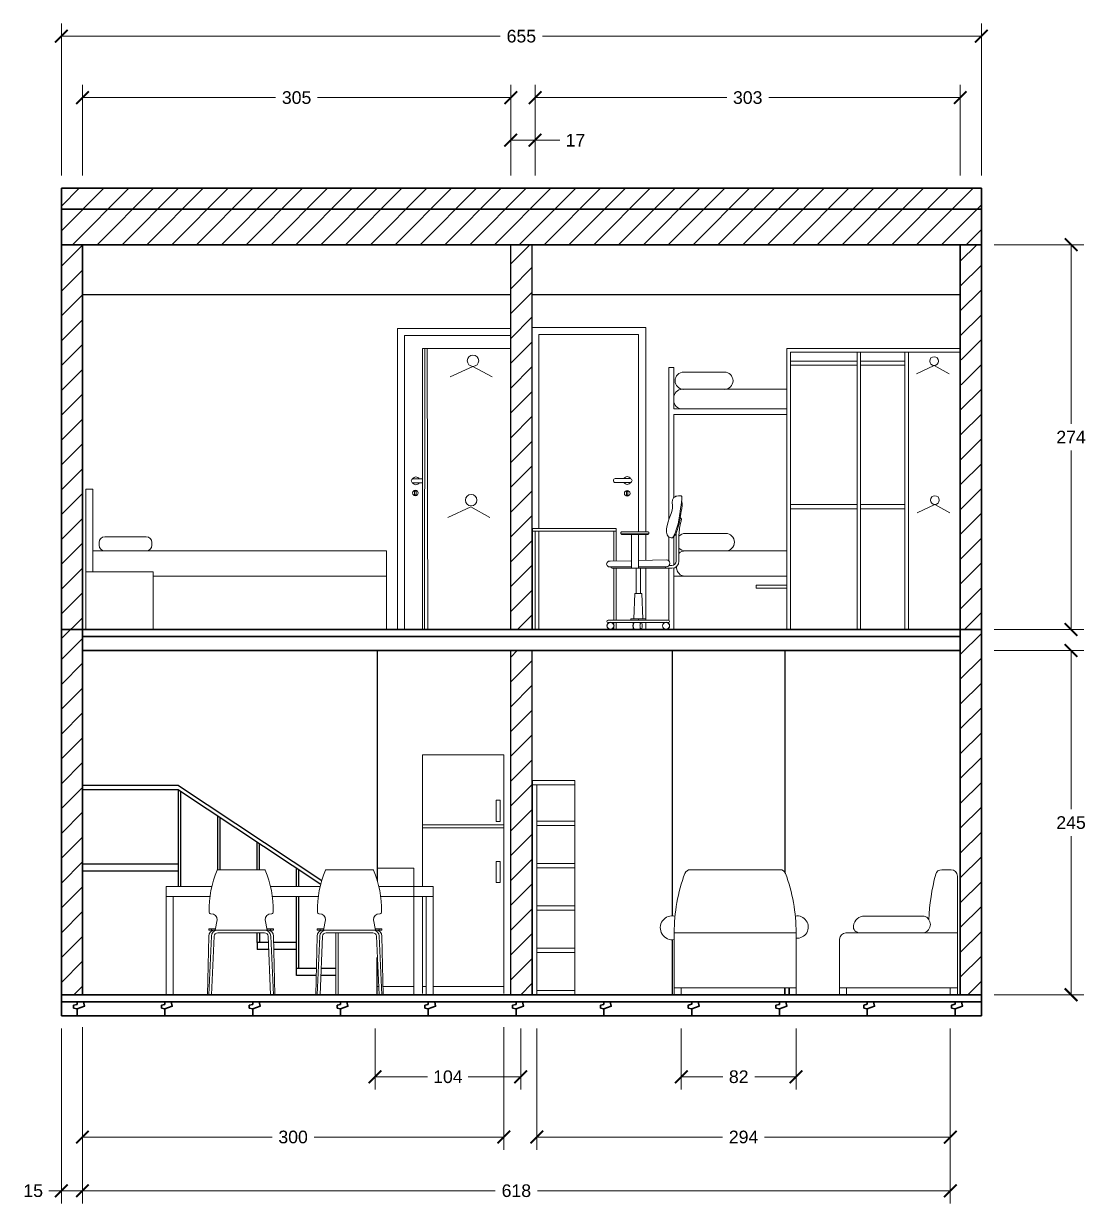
# Model space of a CAD drawing. Header units: millimetres. Extents: x 284 to 4268, y 453 to 1325.
# Drawn here: x 284 to 1040, y 453 to 1293 of the extents above; entities that cross this region are included whole.
import ezdxf

# ---------------------------------------------------------------- set-up
doc = ezdxf.new("R2010")
doc.units = ezdxf.units.MM
for name, color, linetype, lineweight in [('A-DOOR-FULL', 1, 'Continuous', 18), ('A-FLOR-LEVL', 3, 'Continuous', 35), ('A-FLOR-STRS', 1, 'Continuous', 25), ('A-FURN', 2, 'Continuous', 18), ('A-SECT-MCUT', 1, 'Continuous', 25), ('A-WALL-FULL', 3, 'Continuous', 35), ('A-WALL-FULL-EXT', 3, 'Continuous', 35), ('A-WALL-FULL-INTR', 1, 'Continuous', 25), ('QUOTE', 5, 'Continuous', 13)]:
    doc.layers.add(name, color=color, linetype=linetype, lineweight=lineweight)
doc.styles.get("Standard").update_dxf_attribs({"font": 'arial.ttf'})
doc.dimstyles.get("Standard").update_dxf_attribs({"dimtxt": 0.18, "dimasz": 0.18, "dimexe": 0.18, "dimexo": 0.0625, "dimgap": 0.09, "dimtad": 0, "dimtih": 1, "dimtoh": 1, "dimdec": 4, "dimzin": 0, "dimdsep": 46, "dimtxsty": 'Standard', "dimcen": 0.09, "dimadec": 0, "dimazin": 0, "dimtfac": 1, "dimtdec": 4, "dimtofl": 0, "dimtmove": 0, "dimatfit": 3, "dimfxl": 1, "dimtolj": 1, "dimtzin": 0, "dimarcsym": 0})
pattern_1 = [(45, (5869.315, 33584.272), (-8.838835, 8.838835), [])]

# ---------------------------------------------------------------- blocks, each defined once
blk = doc.blocks.new('_ARCHTICK')
at = {"color": 0, "linetype": 'ByBlock', "const_width": 0.15}
blk.add_lwpolyline([(-0.5, -0.5), (0.5, 0.5)], dxfattribs=at)
blk = doc.blocks.new('*D14')
at = {"layer": 'Defpoints', "color": 0, "transparency": 16777216}
for p in [(966, 1284.35), (311, 1176.11), (966, 1176.11)]:
    blk.add_point(p, dxfattribs=at)
at = {"layer": 'QUOTE', "color": 0, "transparency": 16777216}
for p, q in [((311, 1185.11), (311, 1293.35)), ((966, 1185.11), (966, 1293.35)), ((311, 1284.35), (623.5, 1284.35)), ((966, 1284.35), (653.5, 1284.35))]:
    blk.add_line(p, q, dxfattribs=at)
at = {"layer": 'QUOTE', "color": 0, "transparency": 16777216, "xscale": 9, "yscale": 9, "zscale": 9, "rotation": 180}
blk.add_blockref('_ARCHTICK', (311, 1284.35), dxfattribs=at)
at = {"layer": 'QUOTE', "color": 0, "transparency": 16777216, "xscale": 9, "yscale": 9, "zscale": 9}
blk.add_blockref('_ARCHTICK', (966, 1284.35), dxfattribs=at)
at = {"layer": 'QUOTE', "color": 0, "transparency": 16777216, "insert": (638.5, 1284.35), "char_height": 9, "attachment_point": 5}
blk.add_mtext('\\A1;655', dxfattribs=at)
blk = doc.blocks.new('*D15')
at = {"layer": 'Defpoints', "color": 0, "transparency": 16777216}
for p in [(630.96, 1240.64), (326, 1176.11), (630.96, 1176.11)]:
    blk.add_point(p, dxfattribs=at)
at = {"layer": 'QUOTE', "color": 0, "transparency": 16777216}
for p, q in [((326, 1185.11), (326, 1249.64)), ((630.96, 1185.11), (630.96, 1249.64)), ((326, 1240.64), (463.5, 1240.64)), ((630.96, 1240.64), (493.45, 1240.64))]:
    blk.add_line(p, q, dxfattribs=at)
at = {"layer": 'QUOTE', "color": 0, "transparency": 16777216, "xscale": 9, "yscale": 9, "zscale": 9, "rotation": 180}
blk.add_blockref('_ARCHTICK', (326, 1240.64), dxfattribs=at)
at = {"layer": 'QUOTE', "color": 0, "transparency": 16777216, "xscale": 9, "yscale": 9, "zscale": 9}
blk.add_blockref('_ARCHTICK', (630.96, 1240.64), dxfattribs=at)
at = {"layer": 'QUOTE', "color": 0, "transparency": 16777216, "insert": (478.48, 1240.64), "char_height": 9, "attachment_point": 5}
blk.add_mtext('\\A1;305', dxfattribs=at)
blk = doc.blocks.new('*D16')
at = {"layer": 'Defpoints', "color": 0, "transparency": 16777216}
for p in [(951, 1240.64), (648.26, 1176.11), (951, 1176.11)]:
    blk.add_point(p, dxfattribs=at)
at = {"layer": 'QUOTE', "color": 0, "transparency": 16777216}
for p, q in [((648.26, 1185.11), (648.26, 1249.64)), ((951, 1185.11), (951, 1249.64)), ((648.26, 1240.64), (784.69, 1240.64)), ((951, 1240.64), (814.57, 1240.64))]:
    blk.add_line(p, q, dxfattribs=at)
at = {"layer": 'QUOTE', "color": 0, "transparency": 16777216, "xscale": 9, "yscale": 9, "zscale": 9, "rotation": 180}
blk.add_blockref('_ARCHTICK', (648.26, 1240.64), dxfattribs=at)
at = {"layer": 'QUOTE', "color": 0, "transparency": 16777216, "xscale": 9, "yscale": 9, "zscale": 9}
blk.add_blockref('_ARCHTICK', (951, 1240.64), dxfattribs=at)
at = {"layer": 'QUOTE', "color": 0, "transparency": 16777216, "insert": (799.63, 1240.64), "char_height": 9, "attachment_point": 5}
blk.add_mtext('\\A1;303', dxfattribs=at)
blk = doc.blocks.new('*D17')
at = {"layer": 'Defpoints', "color": 0, "transparency": 16777216}
for p in [(648.26, 1210.33), (630.96, 1176.11), (648.26, 1176.11)]:
    blk.add_point(p, dxfattribs=at)
at = {"layer": 'QUOTE', "color": 0, "transparency": 16777216}
for p, q in [((630.96, 1185.11), (630.96, 1219.33)), ((648.26, 1185.11), (648.26, 1219.33)), ((630.96, 1210.33), (648.26, 1210.33)), ((648.26, 1210.33), (665.98, 1210.33))]:
    blk.add_line(p, q, dxfattribs=at)
at = {"layer": 'QUOTE', "color": 0, "transparency": 16777216, "xscale": 9, "yscale": 9, "zscale": 9, "rotation": 180}
blk.add_blockref('_ARCHTICK', (630.96, 1210.33), dxfattribs=at)
at = {"layer": 'QUOTE', "color": 0, "transparency": 16777216, "xscale": 9, "yscale": 9, "zscale": 9}
blk.add_blockref('_ARCHTICK', (648.26, 1210.33), dxfattribs=at)
at = {"layer": 'QUOTE', "color": 0, "transparency": 16777216, "insert": (677.01, 1210.33), "char_height": 9, "attachment_point": 5}
blk.add_mtext('\\A1;17', dxfattribs=at)
blk = doc.blocks.new('*D18')
at = {"layer": 'Defpoints', "color": 0, "transparency": 16777216}
for p in [(326, 586.98), (943.88, 586.98), (943.88, 462.4)]:
    blk.add_point(p, dxfattribs=at)
at = {"layer": 'QUOTE', "color": 0, "transparency": 16777216}
for p, q in [((326, 577.98), (326, 453.4)), ((943.88, 577.98), (943.88, 453.4)), ((326, 462.4), (619.96, 462.4)), ((943.88, 462.4), (649.92, 462.4))]:
    blk.add_line(p, q, dxfattribs=at)
at = {"layer": 'QUOTE', "color": 0, "transparency": 16777216, "xscale": 9, "yscale": 9, "zscale": 9, "rotation": 180}
blk.add_blockref('_ARCHTICK', (326, 462.4), dxfattribs=at)
at = {"layer": 'QUOTE', "color": 0, "transparency": 16777216, "xscale": 9, "yscale": 9, "zscale": 9}
blk.add_blockref('_ARCHTICK', (943.88, 462.4), dxfattribs=at)
at = {"layer": 'QUOTE', "color": 0, "transparency": 16777216, "insert": (634.94, 462.4), "char_height": 9, "attachment_point": 5}
blk.add_mtext('\\A1;618', dxfattribs=at)
blk = doc.blocks.new('*D19')
at = {"layer": 'Defpoints', "color": 0, "transparency": 16777216}
for p in [(326, 586.98), (626, 587.82), (626, 500.64)]:
    blk.add_point(p, dxfattribs=at)
at = {"layer": 'QUOTE', "color": 0, "transparency": 16777216}
for p, q in [((326, 577.98), (326, 491.64)), ((626, 578.82), (626, 491.64)), ((326, 500.64), (461.07, 500.64)), ((626, 500.64), (490.92, 500.64))]:
    blk.add_line(p, q, dxfattribs=at)
at = {"layer": 'QUOTE', "color": 0, "transparency": 16777216, "xscale": 9, "yscale": 9, "zscale": 9, "rotation": 180}
blk.add_blockref('_ARCHTICK', (326, 500.64), dxfattribs=at)
at = {"layer": 'QUOTE', "color": 0, "transparency": 16777216, "xscale": 9, "yscale": 9, "zscale": 9}
blk.add_blockref('_ARCHTICK', (626, 500.64), dxfattribs=at)
at = {"layer": 'QUOTE', "color": 0, "transparency": 16777216, "insert": (476, 500.64), "char_height": 9, "attachment_point": 5}
blk.add_mtext('\\A1;300', dxfattribs=at)
blk = doc.blocks.new('*D20')
at = {"layer": 'Defpoints', "color": 0, "transparency": 16777216}
for p in [(649.5, 586.98), (943.88, 586.98), (943.88, 500.64)]:
    blk.add_point(p, dxfattribs=at)
at = {"layer": 'QUOTE', "color": 0, "transparency": 16777216}
for p, q in [((649.5, 577.98), (649.5, 491.64)), ((943.88, 577.98), (943.88, 491.64)), ((649.5, 500.64), (781.69, 500.64)), ((943.88, 500.64), (811.69, 500.64))]:
    blk.add_line(p, q, dxfattribs=at)
at = {"layer": 'QUOTE', "color": 0, "transparency": 16777216, "xscale": 9, "yscale": 9, "zscale": 9, "rotation": 180}
blk.add_blockref('_ARCHTICK', (649.5, 500.64), dxfattribs=at)
at = {"layer": 'QUOTE', "color": 0, "transparency": 16777216, "xscale": 9, "yscale": 9, "zscale": 9}
blk.add_blockref('_ARCHTICK', (943.88, 500.64), dxfattribs=at)
at = {"layer": 'QUOTE', "color": 0, "transparency": 16777216, "insert": (796.69, 500.64), "char_height": 9, "attachment_point": 5}
blk.add_mtext('\\A1;294', dxfattribs=at)
blk = doc.blocks.new('*D21')
at = {"layer": 'Defpoints', "color": 0, "transparency": 16777216}
for p in [(311, 586.98), (326, 587.82), (311, 462.4)]:
    blk.add_point(p, dxfattribs=at)
at = {"layer": 'QUOTE', "color": 0, "transparency": 16777216}
for p, q in [((311, 577.98), (311, 453.4)), ((326, 578.82), (326, 453.4)), ((311, 462.4), (302, 462.4)), ((326, 462.4), (311, 462.4))]:
    blk.add_line(p, q, dxfattribs=at)
at = {"layer": 'QUOTE', "color": 0, "transparency": 16777216, "xscale": 9, "yscale": 9, "zscale": 9, "rotation": 180}
blk.add_blockref('_ARCHTICK', (311, 462.4), dxfattribs=at)
at = {"layer": 'QUOTE', "color": 0, "transparency": 16777216, "xscale": 9, "yscale": 9, "zscale": 9}
blk.add_blockref('_ARCHTICK', (326, 462.4), dxfattribs=at)
at = {"layer": 'QUOTE', "color": 0, "transparency": 16777216, "insert": (290.94, 462.4), "char_height": 9, "attachment_point": 5}
blk.add_mtext('\\A1;15', dxfattribs=at)
blk = doc.blocks.new('*D22')
at = {"layer": 'Defpoints', "color": 0, "transparency": 16777216}
for p in [(752.37, 586.98), (834.09, 586.98), (834.09, 543.54)]:
    blk.add_point(p, dxfattribs=at)
at = {"layer": 'QUOTE', "color": 0, "transparency": 16777216}
for p, q in [((752.37, 577.98), (752.37, 534.54)), ((834.09, 577.98), (834.09, 534.54)), ((752.37, 543.54), (781.83, 543.54)), ((834.09, 543.54), (804.64, 543.54))]:
    blk.add_line(p, q, dxfattribs=at)
at = {"layer": 'QUOTE', "color": 0, "transparency": 16777216, "xscale": 9, "yscale": 9, "zscale": 9, "rotation": 180}
blk.add_blockref('_ARCHTICK', (752.37, 543.54), dxfattribs=at)
at = {"layer": 'QUOTE', "color": 0, "transparency": 16777216, "xscale": 9, "yscale": 9, "zscale": 9}
blk.add_blockref('_ARCHTICK', (834.09, 543.54), dxfattribs=at)
at = {"layer": 'QUOTE', "color": 0, "transparency": 16777216, "insert": (793.23, 543.54), "char_height": 9, "attachment_point": 5}
blk.add_mtext('\\A1;82', dxfattribs=at)
blk = doc.blocks.new('*D23')
at = {"layer": 'Defpoints', "color": 0, "transparency": 16777216}
for p in [(534.32, 586.98), (638.07, 586.98), (534.32, 543.54)]:
    blk.add_point(p, dxfattribs=at)
at = {"layer": 'QUOTE', "color": 0, "transparency": 16777216}
for p, q in [((534.32, 577.98), (534.32, 534.54)), ((638.07, 577.98), (638.07, 534.54)), ((534.32, 543.54), (571.69, 543.54)), ((638.07, 543.54), (600.69, 543.54))]:
    blk.add_line(p, q, dxfattribs=at)
at = {"layer": 'QUOTE', "color": 0, "transparency": 16777216, "xscale": 9, "yscale": 9, "zscale": 9, "rotation": 180}
blk.add_blockref('_ARCHTICK', (534.32, 543.54), dxfattribs=at)
at = {"layer": 'QUOTE', "color": 0, "transparency": 16777216, "xscale": 9, "yscale": 9, "zscale": 9}
blk.add_blockref('_ARCHTICK', (638.07, 543.54), dxfattribs=at)
at = {"layer": 'QUOTE', "color": 0, "transparency": 16777216, "insert": (586.19, 543.54), "char_height": 9, "attachment_point": 5}
blk.add_mtext('\\A1;104', dxfattribs=at)
blk = doc.blocks.new('*D24')
at = {"layer": 'Defpoints', "color": 0, "transparency": 16777216}
for p in [(966, 846.98), (966, 601.98), (1029.83, 601.98)]:
    blk.add_point(p, dxfattribs=at)
at = {"layer": 'QUOTE', "color": 0, "transparency": 16777216}
for p, q in [((975, 846.98), (1038.83, 846.98)), ((1029.83, 846.98), (1029.83, 734.08)), ((1029.83, 601.98), (1029.83, 714.89)), ((975, 601.98), (1038.83, 601.98))]:
    blk.add_line(p, q, dxfattribs=at)
at = {"layer": 'QUOTE', "color": 0, "transparency": 16777216, "xscale": 9, "yscale": 9, "zscale": 9}
for p, rotation in [((1029.83, 846.98), 90), ((1029.83, 601.98), 270)]:
    blk.add_blockref('_ARCHTICK', p, dxfattribs=dict(at, rotation=rotation))
at = {"layer": 'QUOTE', "color": 0, "transparency": 16777216, "insert": (1029.83, 724.48), "char_height": 9, "attachment_point": 5}
blk.add_mtext('\\A1;245', dxfattribs=at)
blk = doc.blocks.new('*D25')
at = {"layer": 'Defpoints', "color": 0, "transparency": 16777216}
for p in [(966, 1135.94), (966, 861.98), (1029.83, 861.98)]:
    blk.add_point(p, dxfattribs=at)
at = {"layer": 'QUOTE', "color": 0, "transparency": 16777216}
for p, q in [((975, 1135.94), (1038.83, 1135.94)), ((1029.83, 1135.94), (1029.83, 1008.48)), ((1029.83, 861.98), (1029.83, 989.45)), ((975, 861.98), (1038.83, 861.98))]:
    blk.add_line(p, q, dxfattribs=at)
at = {"layer": 'QUOTE', "color": 0, "transparency": 16777216, "xscale": 9, "yscale": 9, "zscale": 9}
for p, rotation in [((1029.83, 1135.94), 90), ((1029.83, 861.98), 270)]:
    blk.add_blockref('_ARCHTICK', p, dxfattribs=dict(at, rotation=rotation))
at = {"layer": 'QUOTE', "color": 0, "transparency": 16777216, "insert": (1029.83, 998.96), "char_height": 9, "attachment_point": 5}
blk.add_mtext('\\A1;274', dxfattribs=at)

msp = doc.modelspace()

# ---------------------------------------------------------------- hatches: boundary and pattern name
at = {"layer": 'A-SECT-MCUT'}
h = msp.add_hatch(dxfattribs=at)
h.set_pattern_fill('ANSI31', color=256, scale=100)
h.set_pattern_definition([(45, (-140.781, -1303.591), (-8.838835, 8.838835), [])])
h.paths.add_polyline_path([(965.999, 1161.144), (310.999, 1161.144), (310.999, 1135.944), (965.999, 1135.944)])
h.paths.add_polyline_path([(965.999, 1176.114), (310.999, 1176.114), (310.999, 1161.144), (965.999, 1161.144)])
h = msp.add_hatch(dxfattribs=at)
h.set_pattern_fill('ANSI31', color=256, scale=100)
h.set_pattern_definition(pattern_1)
h.paths.add_polyline_path([(325.999, 1135.944), (310.999, 1135.944), (310.999, 855.601), (325.999, 855.601)])
h = msp.add_hatch(dxfattribs=at)
h.set_pattern_fill('ANSI31', color=256, scale=100)
h.set_pattern_definition(pattern_1)
h.paths.add_polyline_path([(645.964, 1135.944), (630.956, 1135.944), (630.956, 861.984), (645.999, 861.984)])
h = msp.add_hatch(dxfattribs=at)
h.set_pattern_fill('ANSI31', color=256, scale=100)
h.set_pattern_definition(pattern_1)
h.paths.add_polyline_path([(965.999, 1135.944), (950.999, 1135.944), (950.999, 1063.984), (951.619, 1063.984), (950.999, 861.984), (965.999, 861.984)])

# ---------------------------------------------------------------- linework, layer by layer
for p, q in [((571.813, 861.974), (568.09, 861.984)), ((911.496, 861.984), (913.996, 861.984))]:
    msp.add_line(p, q)
at = {"layer": 'A-DOOR-FULL'}
for p, q in [((550.203, 861.984), (550.203, 1076.335)), ((550.203, 1076.335), (630.956, 1076.335)), ((630.956, 1071.335), (555.203, 1071.335)), ((555.203, 1071.335), (555.203, 861.984)), ((562.224, 969.244), (561.474, 969.244)), ((561.474, 966.444), (568.09, 966.444)), ((562.224, 969.244), (564.724, 969.244)), ((568.09, 969.244), (564.724, 969.244)), ((715.146, 966.649), (712.646, 966.649)), ((726.999, 866.884), (726.999, 861.984))]:
    msp.add_line(p, q, dxfattribs=at)
for points in [[(645.999, 861.984), (645.999, 1076.984), (726.999, 1076.984), (726.999, 931.502)], [(721.999, 931.502), (721.999, 1071.984), (650.999, 1071.984), (650.999, 933.984)], [(726.999, 929.602), (726.999, 911.238)], [(743.528, 927.917), (743.528, 910.829)], [(743.528, 866.982), (743.528, 866.123)]]:
    msp.add_lwpolyline(points, dxfattribs=at)
msp.add_lwpolyline([(715.146, 966.649), (715.896, 966.649, 1), (715.896, 969.449), (705.396, 969.449, 0.9999998), (705.396, 966.649), (712.646, 966.649)], format="xyb", dxfattribs=at)
for points in [[(562.531, 960.175, -1), (563.531, 960.175), (563.531, 958.175, -1), (562.531, 958.175)], [(713.365, 959.923, -1), (714.365, 959.923), (714.365, 957.923, -1), (713.365, 957.923)]]:
    msp.add_lwpolyline(points, format="xyb", close=True, dxfattribs=at)
at = {"layer": 'A-DOOR-FULL', "color": 8}
msp.add_lwpolyline([(726.999, 905.606), (726.999, 869.508)], dxfattribs=at)
at = {"layer": 'A-DOOR-FULL'}
for centre in [(563.031, 959.175), (713.865, 958.923)]:
    msp.add_circle(centre, 2, dxfattribs=at)
for centre, radius, start, end in [((561.474, 967.844), 1.4, 90, 270), ((563.474, 967.844), 2.75, 30.603295, 150.803813), ((563.474, 967.844), 2.75, 209.196187, 329.396705), ((713.896, 968.049), 2.75, 29.196187, 149.396705), ((713.896, 968.049), 2.75, 210.603295, 330.803813)]:
    msp.add_arc(centre, radius, start, end, dxfattribs=at)
at = {"layer": 'A-FLOR-LEVL'}
for p, q in [((310.999, 861.984), (965.999, 861.984)), ((325.999, 856.984), (950.999, 856.984)), ((325.999, 846.984), (950.999, 846.984)), ((310.999, 586.984), (310.999, 596.984)), ((322.249, 594.984), (322.249, 596.984)), ((384.749, 594.984), (384.749, 596.984)), ((447.249, 594.984), (447.249, 596.984)), ((509.749, 594.984), (509.749, 596.984)), ((572.249, 594.984), (572.249, 596.984)), ((634.749, 594.984), (634.749, 596.984)), ((697.249, 594.984), (697.249, 596.984)), ((759.749, 595.134), (759.749, 597.134)), ((822.249, 594.984), (822.249, 596.984)), ((884.749, 595.134), (884.749, 597.134)), ((947.249, 595.134), (947.249, 597.134)), ((965.999, 586.984), (965.999, 596.984)), ((322.249, 594.984), (319.749, 594.484)), ((319.749, 592.484), (319.749, 594.484)), ((322.249, 591.984), (319.749, 592.484)), ((384.749, 594.984), (382.249, 594.484)), ((382.249, 592.484), (382.249, 594.484)), ((384.749, 591.984), (382.249, 592.484)), ((447.249, 594.984), (444.749, 594.484)), ((444.749, 592.484), (444.749, 594.484)), ((447.249, 591.984), (444.749, 592.484)), ((509.749, 594.984), (507.249, 594.484)), ((507.249, 592.484), (507.249, 594.484)), ((509.749, 591.984), (507.249, 592.484)), ((572.249, 594.984), (569.749, 594.484)), ((569.749, 592.484), (569.749, 594.484)), ((572.249, 591.984), (569.749, 592.484)), ((634.749, 594.984), (632.249, 594.484)), ((632.249, 592.484), (632.249, 594.484)), ((634.749, 591.984), (632.249, 592.484)), ((697.249, 594.984), (694.749, 594.484)), ((694.749, 592.484), (694.749, 594.484)), ((697.249, 591.984), (694.749, 592.484)), ((759.749, 595.134), (757.249, 594.634)), ((757.249, 592.484), (757.249, 594.484)), ((759.749, 591.984), (757.249, 592.484)), ((822.249, 594.984), (819.749, 594.484)), ((819.749, 592.484), (819.749, 594.484)), ((822.249, 591.984), (819.749, 592.484)), ((884.749, 595.134), (882.249, 594.634)), ((882.249, 592.484), (882.249, 594.484)), ((884.749, 591.984), (882.249, 592.484)), ((947.249, 595.134), (944.749, 594.634)), ((944.749, 592.484), (944.749, 594.484)), ((947.249, 591.984), (944.749, 592.484)), ((947.249, 586.984), (947.249, 591.984)), ((322.249, 586.984), (310.999, 586.984)), ((947.249, 586.984), (965.999, 586.984))]:
    msp.add_line(p, q, dxfattribs=at)
for points in [[(322.249, 591.984), (327.47, 593.716), (326.797, 596.984)], [(384.749, 591.984), (389.97, 593.716), (389.297, 596.984)], [(447.249, 591.984), (452.47, 593.716), (451.797, 596.984)], [(509.749, 591.984), (514.97, 593.716), (514.297, 596.984)], [(572.249, 591.984), (577.47, 593.716), (576.797, 596.984)], [(634.749, 591.984), (639.97, 593.716), (639.297, 596.984)], [(697.249, 591.984), (702.47, 593.716), (701.797, 596.984)], [(759.749, 591.984), (764.97, 593.716), (764.297, 596.984)], [(822.249, 591.984), (827.47, 593.716), (826.797, 596.984)], [(884.749, 591.984), (889.97, 593.716), (889.297, 596.984)], [(947.249, 591.984), (952.47, 593.716), (951.797, 596.984)], [(384.749, 586.984), (322.249, 586.984), (322.249, 591.984)], [(447.249, 586.984), (384.749, 586.984), (384.749, 591.984)], [(509.749, 586.984), (447.249, 586.984), (447.249, 591.984)], [(572.249, 586.984), (509.749, 586.984), (509.749, 591.984)], [(634.749, 586.984), (572.249, 586.984), (572.249, 591.984)], [(697.249, 586.984), (634.749, 586.984), (634.749, 591.984)], [(759.749, 586.984), (697.249, 586.984), (697.249, 591.984)], [(822.249, 586.984), (759.749, 586.984), (759.749, 591.984)], [(884.749, 586.984), (822.249, 586.984), (822.249, 591.984)], [(947.249, 586.984), (884.749, 586.984), (884.749, 591.984)]]:
    msp.add_lwpolyline(points, dxfattribs=at)
at = {"layer": 'A-FLOR-STRS'}
for p, q in [((394.319, 750.994), (325.999, 750.994)), ((394.319, 747.921), (325.999, 747.921)), ((394.319, 750.994), (496.359, 683.211)), ((394.319, 678.984), (394.319, 747.921)), ((394.319, 747.921), (495.645, 680.611)), ((395.999, 678.984), (395.999, 746.805)), ((422.319, 690.984), (422.319, 729.321)), ((423.999, 690.984), (423.999, 728.205)), ((450.319, 690.984), (450.319, 710.721)), ((451.999, 690.984), (451.999, 709.605)), ((394.319, 694.984), (325.999, 694.984)), ((394.319, 689.984), (325.999, 689.984)), ((478.319, 678.984), (478.319, 692.121)), ((479.999, 678.984), (479.999, 691.005)), ((478.319, 620.584), (478.319, 671.984)), ((479.999, 620.584), (479.999, 671.984)), ((450.319, 639.184), (450.319, 645.984)), ((458.374, 639.184), (450.319, 639.184)), ((450.319, 639.184), (450.319, 634.184)), ((451.999, 645.984), (451.999, 639.184)), ((478.319, 639.184), (462.185, 639.184)), ((478.319, 634.184), (478.319, 639.184)), ((458.592, 634.184), (450.319, 634.184)), ((478.319, 634.184), (462.293, 634.184)), ((478.319, 620.584), (478.319, 634.184)), ((535.903, 601.984), (535.903, 628.476)), ((492.556, 620.584), (478.319, 620.584)), ((478.319, 615.584), (478.319, 620.584)), ((492.448, 615.584), (478.319, 615.584)), ((506.319, 615.584), (495.744, 615.584)), ((506.319, 620.584), (495.961, 620.584))]:
    msp.add_line(p, q, dxfattribs=at)
at = {"layer": 'A-FURN'}
for p, q in [((568.09, 861.984), (568.09, 1061.984)), ((568.09, 1061.984), (630.956, 1061.984)), ((569.862, 1061.984), (569.517, 861.984)), ((571.42, 1061.984), (571.813, 861.974)), ((630.956, 861.984), (630.956, 1063.984)), ((827.496, 861.984), (827.496, 1061.984)), ((827.496, 1061.984), (950.999, 1061.984)), ((829.996, 1059.484), (829.996, 861.984)), ((829.996, 1059.484), (950.999, 1059.484)), ((877.496, 1061.984), (879.996, 1061.984)), ((877.496, 1059.484), (877.496, 861.984)), ((879.996, 1059.484), (879.996, 861.984)), ((911.496, 1059.484), (911.496, 861.984)), ((913.996, 861.984), (913.996, 1059.484)), ((877.496, 1053.068), (829.996, 1053.068)), ((829.996, 1050.068), (877.496, 1050.068)), ((911.496, 1053.068), (879.996, 1053.068)), ((879.996, 1050.068), (911.496, 1050.068)), ((911.496, 1050.068), (911.496, 1053.068)), ((747.028, 1024.984), (747.028, 1026.984)), ((753.028, 1032.984), (827.496, 1032.984)), ((747.028, 1018.984), (754.999, 1018.984)), ((827.496, 1018.984), (754.999, 1018.984)), ((754.999, 1018.984), (827.496, 1018.984)), ((747.028, 1014.984), (827.496, 1014.984)), ((748.999, 1014.984), (748.999, 1014.984)), ((325.999, 861.984), (325.999, 961.984)), ((328.444, 861.984), (328.444, 961.984)), ((328.444, 961.984), (333.444, 961.984)), ((333.444, 961.984), (333.444, 902.984)), ((877.496, 950.945), (829.996, 950.945)), ((911.496, 950.945), (879.996, 950.945)), ((911.496, 947.945), (911.496, 950.945)), ((829.996, 947.945), (877.496, 947.945)), ((879.996, 947.945), (911.496, 947.945)), ((645.999, 861.984), (645.999, 936.984)), ((646.499, 933.984), (646.499, 861.984)), ((646.499, 933.984), (705.99, 933.984)), ((705.99, 933.984), (705.99, 910.713)), ((337.933, 921.984), (337.933, 923.984)), ((341.933, 927.984), (371.422, 927.984)), ((375.422, 923.984), (375.422, 921.984)), ((646.499, 931.984), (705.99, 931.984)), ((648.259, 931.984), (648.259, 861.984)), ((704.229, 910.669), (704.229, 931.984)), ((709.301, 931.002), (709.301, 930.002)), ((709.301, 930.002), (729.301, 930.002)), ((709.801, 931.502), (728.801, 931.502)), ((710.116, 929.602), (728.487, 929.602)), ((716.801, 905.606), (716.801, 929.602)), ((721.801, 905.606), (721.801, 929.602)), ((729.301, 931.002), (729.301, 930.002)), ((748.716, 930.832), (748.716, 910.606)), ((750.716, 929.602), (750.716, 928.439)), ((750.716, 919.889), (750.716, 928.439)), ((325.999, 899.984), (325.999, 917.984)), ((542.444, 917.984), (333.444, 917.984)), ((371.422, 917.984), (341.933, 917.984)), ((542.444, 917.984), (542.444, 861.984)), ((750.716, 919.889), (750.716, 910.606)), ((827.496, 917.984), (754.999, 917.984)), ((701.716, 910.606), (716.801, 910.983)), ((721.801, 911.108), (741.716, 911.606)), ((743.716, 907.606), (745.716, 907.606)), ((325.999, 861.984), (325.999, 899.984)), ((328.444, 861.984), (328.444, 902.984)), ((328.444, 902.984), (376.444, 902.984)), ((376.444, 902.984), (376.444, 861.984)), ((376.444, 899.984), (542.444, 899.984)), ((701.716, 906.606), (716.801, 906.606)), ((703.253, 905.606), (740.35, 905.606)), ((704.229, 868.642), (704.229, 905.606)), ((705.99, 905.606), (705.99, 868.642)), ((720.216, 905.606), (720.216, 887.557)), ((721.801, 906.606), (741.716, 906.606)), ((723.216, 905.606), (723.216, 887.557)), ((740.35, 905.606), (745.716, 905.606)), ((747.028, 899.984), (754.999, 899.984)), ((748.999, 906.835), (748.999, 905.984)), ((754.999, 899.984), (827.496, 899.984)), ((719.216, 887.557), (718.516, 869.508)), ((719.216, 887.557), (724.216, 887.557)), ((724.216, 887.557), (724.916, 869.508)), ((700.308, 868.642), (743.124, 868.642)), ((700.872, 866.884), (700.308, 866.884)), ((718.418, 866.884), (702.977, 866.884)), ((704.229, 865.626), (704.229, 866.884)), ((705.99, 866.884), (705.99, 861.984)), ((716.43, 869.508), (727.002, 869.508)), ((716.43, 868.642), (716.43, 869.508)), ((740.448, 866.884), (724.024, 866.884)), ((727.002, 869.508), (727.002, 868.642)), ((743.124, 866.884), (742.582, 866.884)), ((550.203, 861.984), (555.203, 861.984)), ((704.229, 861.984), (704.229, 863.539)), ((912.619, 861.984), (950.999, 861.984)), ((567.999, 678.984), (567.999, 772.82)), ((567.999, 772.82), (625.999, 772.82)), ((625.999, 772.82), (625.999, 602.82)), ((676.499, 754.584), (646.499, 754.584)), ((646.499, 753.984), (646.499, 601.984)), ((646.499, 751.484), (676.499, 751.484)), ((649.499, 751.484), (649.499, 601.984)), ((676.499, 601.984), (676.499, 754.584)), ((620.499, 725.361), (620.499, 740.459)), ((620.499, 740.459), (623.499, 740.459)), ((623.499, 740.459), (623.499, 731.361)), ((623.499, 731.361), (623.499, 725.361)), ((567.999, 722.82), (625.999, 722.82)), ((623.499, 725.361), (620.499, 725.361)), ((649.499, 725.484), (676.499, 725.484)), ((649.499, 722.384), (676.499, 722.384)), ((567.999, 720.82), (625.999, 720.82)), ((394.319, 689.984), (394.319, 694.984)), ((394.319, 678.984), (394.319, 689.984)), ((422.315, 690.984), (455.672, 690.984)), ((499.473, 690.984), (532.831, 690.984)), ((561.999, 691.984), (535.999, 691.984)), ((561.999, 601.984), (561.999, 691.984)), ((620.499, 681.82), (620.499, 696.918)), ((620.499, 696.918), (623.499, 696.918)), ((623.499, 696.918), (623.499, 687.82)), ((649.499, 695.384), (676.499, 695.384)), ((649.499, 692.284), (676.499, 692.284)), ((822.754, 690.984), (758.711, 690.984)), ((944.381, 690.984), (937.793, 690.984)), ((623.499, 681.82), (620.499, 681.82)), ((623.499, 687.82), (623.499, 681.82)), ((948.881, 601.984), (948.881, 686.484)), ((385.671, 601.984), (385.671, 678.984)), ((385.671, 678.984), (418.091, 678.984)), ((385.671, 671.984), (416.824, 671.984)), ((390.671, 671.984), (390.671, 601.984)), ((459.896, 678.984), (495.249, 678.984)), ((461.162, 671.984), (493.983, 671.984)), ((537.055, 678.984), (575.671, 678.984)), ((538.321, 671.984), (575.671, 671.984)), ((567.999, 602.82), (567.999, 671.984)), ((570.671, 671.984), (570.671, 601.984)), ((575.671, 678.984), (575.671, 601.984)), ((649.499, 665.284), (676.499, 665.284)), ((417.191, 659.675), (417.485, 659.675)), ((421.985, 655.175), (420.397, 647.984)), ((456.002, 655.175), (457.59, 647.984)), ((460.796, 659.675), (460.502, 659.675)), ((494.35, 659.675), (494.644, 659.675)), ((499.144, 655.175), (497.555, 647.984)), ((533.16, 655.175), (534.749, 647.984)), ((537.954, 659.675), (537.66, 659.675)), ((649.499, 662.184), (676.499, 662.184)), ((882.806, 657.984), (925.256, 657.984)), ((415.993, 647.984), (415.993, 648.984)), ((415.993, 648.984), (417.993, 648.984)), ((417.993, 647.984), (415.993, 647.984)), ((420.617, 648.984), (417.993, 648.984)), ((417.993, 648.984), (417.993, 647.984)), ((417.993, 647.984), (459.993, 647.984)), ((459.993, 648.984), (457.369, 648.984)), ((459.993, 647.984), (459.993, 648.984)), ((461.993, 648.984), (459.993, 648.984)), ((459.993, 647.984), (461.993, 647.984)), ((461.993, 647.984), (461.993, 648.984)), ((493.152, 647.984), (493.152, 648.984)), ((493.152, 648.984), (495.152, 648.984)), ((495.152, 647.984), (493.152, 647.984)), ((497.776, 648.984), (495.152, 648.984)), ((495.152, 648.984), (495.152, 647.984)), ((495.152, 647.984), (537.152, 647.984)), ((537.152, 648.984), (534.528, 648.984)), ((537.152, 647.984), (537.152, 648.984)), ((539.152, 648.984), (537.152, 648.984)), ((537.152, 647.984), (539.152, 647.984)), ((539.152, 647.984), (539.152, 648.984)), ((414.993, 601.984), (415.898, 643.582)), ((415.993, 601.984), (417.806, 643.68)), ((417.993, 601.984), (419.804, 643.593)), ((422.302, 645.984), (455.685, 645.984)), ((459.993, 601.984), (458.182, 643.593)), ((461.993, 601.984), (460.18, 643.68)), ((462.993, 601.984), (462.089, 643.582)), ((492.152, 601.984), (493.056, 643.582)), ((493.152, 601.984), (494.965, 643.68)), ((495.152, 601.984), (496.963, 643.593)), ((499.461, 645.984), (532.843, 645.984)), ((506.319, 601.984), (506.319, 645.984)), ((507.999, 620.584), (507.999, 645.984)), ((507.999, 601.984), (507.999, 645.984)), ((507.999, 634.184), (507.999, 639.184)), ((537.152, 601.984), (535.341, 643.593)), ((539.152, 601.984), (537.339, 643.68)), ((540.152, 601.984), (539.248, 643.582)), ((834.091, 645.984), (747.374, 645.984)), ((747.374, 645.984), (747.374, 606.984)), ((834.091, 645.984), (834.091, 606.984)), ((865.046, 601.984), (865.046, 641.484)), ((869.546, 645.984), (879.342, 645.984)), ((948.881, 645.984), (879.342, 645.984)), ((507.999, 620.584), (507.999, 634.184)), ((649.499, 635.184), (676.499, 635.184)), ((649.499, 632.084), (676.499, 632.084)), ((507.999, 601.984), (507.999, 627.384)), ((507.999, 615.584), (507.999, 620.584)), ((536.898, 607.82), (535.999, 607.82)), ((561.999, 607.82), (540.025, 607.82)), ((567.999, 607.82), (570.671, 607.82)), ((575.671, 607.82), (625.999, 607.82)), ((649.499, 605.084), (676.499, 605.084)), ((747.374, 606.984), (834.091, 606.984)), ((747.374, 606.984), (747.374, 601.984)), ((752.374, 601.984), (752.374, 606.984)), ((834.091, 606.984), (834.091, 601.984)), ((865.046, 601.984), (865.046, 606.984)), ((865.046, 606.984), (948.881, 606.984)), ((870.046, 601.984), (870.046, 606.984)), ((943.881, 601.984), (943.881, 606.984)), ((459.938, 601.984), (461.938, 601.984)), ((461.938, 601.984), (462.938, 601.984)), ((492.152, 601.984), (494.152, 601.984)), ((534.319, 601.984), (506.319, 601.984)), ((646.499, 601.984), (676.499, 601.984)), ((747.374, 601.984), (752.374, 601.984)), ((834.091, 601.984), (829.091, 601.984))]:
    msp.add_line(p, q, dxfattribs=at)
at = {"layer": 'A-FURN', "color": 251, "true_color": 0x636466}
for p, q in [((747.028, 861.984), (747.028, 905.782)), ((743.528, 863.057), (743.528, 861.984))]:
    msp.add_line(p, q, dxfattribs=at)
at = {"layer": 'A-FURN'}
for points in [[(587.926, 1041.803), (604.066, 1049.318), (617.769, 1041.803)], [(747.028, 1048.459), (743.528, 1048.459), (743.528, 940.419)], [(747.028, 1018.984), (747.028, 1048.459)], [(919.773, 1044.075), (932.327, 1049.92), (942.985, 1044.075)], [(747.028, 955.838), (747.028, 1014.984)], [(586.268, 941.762), (602.408, 949.277), (616.111, 941.762)], [(920.352, 945.1), (932.906, 950.945), (943.564, 945.1)], [(650.999, 931.984), (650.999, 861.984)], [(721.999, 911.113), (721.999, 929.602)], [(747.028, 907.908), (747.028, 928.795)], [(743.528, 905.606), (743.528, 868.543)], [(827.496, 891.374), (805.764, 891.374), (805.764, 893.468), (827.496, 893.468)], [(718.582, 866.753), (718.704, 866.938), (718.834, 867.05), (718.968, 867.088), (718.718, 867.088), (718.584, 867.05), (718.454, 866.938), (718.332, 866.753), (718.222, 866.504), (718.127, 866.195), (718.049, 865.838), (717.992, 865.443), (717.958, 865.023), (717.946, 864.588), (717.958, 864.154), (717.992, 863.733), (718.049, 863.338), (718.127, 862.981), (718.222, 862.673), (718.332, 862.423), (718.454, 862.239), (718.584, 862.126), (718.718, 862.088)], [(718.968, 862.088), (718.834, 862.126), (718.704, 862.239), (718.582, 862.423), (718.472, 862.673), (718.377, 862.981), (718.299, 863.338), (718.242, 863.733), (718.208, 864.154), (718.196, 864.588), (718.208, 865.023), (718.242, 865.443), (718.299, 865.838), (718.377, 866.195), (718.472, 866.504), (718.582, 866.753)], [(718.843, 862.124), (718.718, 862.088), (718.968, 862.088), (723.724, 862.088), (723.59, 862.126), (723.459, 862.239), (723.337, 862.423), (723.227, 862.673), (723.132, 862.981), (723.055, 863.338), (722.998, 863.733), (722.963, 864.154), (722.951, 864.588), (722.963, 865.023), (722.998, 865.443), (723.055, 865.838), (723.132, 866.195), (723.227, 866.504), (723.337, 866.753), (723.459, 866.938), (723.59, 867.05), (723.724, 867.088)], [(723.724, 862.088), (723.858, 862.126), (723.988, 862.239), (724.11, 862.423), (724.22, 862.673), (724.315, 862.981), (724.393, 863.338), (724.45, 863.733), (724.484, 864.154), (724.496, 864.588), (724.484, 865.023), (724.45, 865.443), (724.393, 865.838), (724.315, 866.195), (724.22, 866.504), (724.11, 866.753), (723.988, 866.938), (723.858, 867.05), (723.724, 867.088), (718.968, 867.088)], [(721.999, 868.642), (721.999, 869.508)]]:
    msp.add_lwpolyline(points, dxfattribs=at)
for points in [[(782.997, 1032.927, 1), (782.997, 1045.286), (754.157, 1045.286, 1), (754.157, 1032.927)], [(784.018, 917.984, 1), (784.018, 930.344), (755.179, 930.344, 0.2045139), (750.716, 928.439, 0.2045139)], [(750.716, 919.889, 0.2045139), (755.179, 917.984)]]:
    msp.add_lwpolyline(points, format="xyb", dxfattribs=at)
for centre, radius in [((604.066, 1053.365), 4.047), ((932.327, 1053.068), 3.148), ((602.75, 954.093), 4.047), ((932.906, 954.093), 3.148), ((701.924, 864.583), 2.53), ((701.924, 864.583), 2.43), ((741.515, 864.59), 2.53), ((741.515, 864.59), 2.43)]:
    msp.add_circle(centre, radius, dxfattribs=at)
for centre, radius, start, end in [((753.028, 1026.984), 6, 90, 180), ((753.028, 1024.984), 6, 180, 270), ((341.933, 923.984), 4, 90, 180), ((371.422, 923.984), 4, 0, 90), ((709.801, 931.002), 0.5, 90, 180), ((710.083, 930), 0.4, 179.801878, 274.766146), ((728.52, 930), 0.4, 265.233854, 0.198122), ((728.801, 931.002), 0.5, 0, 90), ((341.933, 921.984), 4, 180, 270), ((371.422, 921.984), 4, 270, 0), ((754.999, 911.984), 6, 90, 135.548032), ((701.216, 908.606), 2.062, 75.963757, 284.036243), ((741.716, 909.106), 2.5, 270, 90), ((745.716, 910.606), 5, 270, 0), ((745.716, 910.606), 3, 270, 0), ((703.253, 906.606), 1, 180, 270), ((740.35, 906.606), 1, 270, 360), ((754.999, 905.984), 6, 180, 270), ((700.308, 867.763), 0.879, 90, 270), ((743.124, 867.763), 0.879, 270, 90), ((490.078, 662.348), 73.884, 157.437222, 181.153499), ((422.334, 690.43), 0.554, 92.003963, 151.222017), ((455.653, 690.43), 0.554, 28.777983, 87.996037), ((387.909, 662.348), 73.884, 358.846501, 22.562778), ((567.236, 662.348), 73.884, 157.437222, 181.153499), ((499.493, 690.43), 0.554, 92.003963, 151.222017), ((532.811, 690.43), 0.554, 28.777983, 87.996037), ((465.068, 662.348), 73.884, 358.846501, 22.562778), ((758.711, 686.984), 4, 90, 159.461014), ((822.754, 686.984), 4, 20.538986, 90), ((937.793, 686.484), 4.5, 90, 164.565331), ((944.381, 686.484), 4.5, 0, 90), ((866.809, 646.484), 119.436, 159.461014, 180.239861), ((714.656, 646.484), 119.436, 359.760139, 20.538986), ((1073.91, 650.299), 145.344, 165.095861, 177.990401), ((417.191, 660.675), 1, 169.327979, 270), ((417.485, 655.175), 4.5, 0, 90), ((460.502, 655.175), 4.5, 90, 180), ((460.796, 660.675), 1, 270, 10.672021), ((494.35, 660.675), 1, 169.327979, 270), ((494.644, 655.175), 4.5, 0, 90), ((537.66, 655.175), 4.5, 90, 180), ((537.954, 660.675), 1, 270, 10.672021), ((745.968, 649.636), 8.575, 76.790183, 279.434768), ((834.822, 650.144), 7.944, 264.720482, 99.307631), ((882.806, 649.984), 8, 90, 171.786789), ((923.372, 651.984), 6.289, 287.431795, 72.568205), ((420.397, 643.484), 4.5, 90, 178.754636), ((422.302, 643.484), 4.5, 90, 177.510447), ((455.685, 643.484), 4.5, 2.489553, 90), ((457.59, 643.484), 4.5, 1.245364, 90), ((497.555, 643.484), 4.5, 90, 178.754636), ((499.461, 643.484), 4.5, 90, 177.510447), ((532.843, 643.484), 4.5, 2.489553, 90), ((534.749, 643.484), 4.5, 1.245364, 90), ((879.342, 650.484), 4.5, 171.786789, 270), ((422.302, 643.484), 2.5, 90, 177.510447), ((455.685, 643.484), 2.5, 2.489553, 90), ((499.461, 643.484), 2.5, 90, 177.510447), ((532.843, 643.484), 2.5, 2.489553, 90), ((869.546, 641.484), 4.5, 90, 180)]:
    msp.add_arc(centre, radius, start, end, dxfattribs=at)
at = {"layer": 'A-FURN', "start_tangent": (0.9999635, -0.0085426), "end_tangent": (0.9999635, -0.0085426)}
msp.add_spline([(751.365, 957.136), (752.78, 956.632), (752.798, 956.056), (752.72, 954.894), (751.538, 945.937), (749.287, 934.384), (746.806, 928.305), (746.486, 927.665), (746.2, 927.312), (745.109, 927.231), (744.62, 943.372), (746.087, 948.399), (746.926, 955.731), (749.232, 956.988), (751.365, 957.136)], degree=3, dxfattribs=at)
at = {"layer": 'A-FURN'}
msp.add_open_spline([(752.614, 953.524), (753.454, 951.595), (751.997, 944.763), (751.118, 936.095), (747.525, 927.873), (746.908, 928.529)], degree=3, knots=[0.68671882, 0.68671882, 0.68671882, 0.68671882, 0.77067844, 0.88838806, 0.94939822, 0.94939822, 0.94939822, 0.94939822], dxfattribs=at)
msp.add_spline([(750.716, 929.602), (751.024, 932.754), (751.905, 937.77), (752.433, 940.322), (752.364, 940.82), (752.214, 941.081), (751.99, 941.417), (751.542, 941.529)], degree=3, dxfattribs=at)
at = {"layer": 'A-SECT-MCUT'}
for p, q in [((950.999, 844.205), (965.999, 859.205)), ((310.999, 840.601), (325.999, 855.601)), ((630.999, 842.403), (635.58, 846.984)), ((950.999, 826.527), (965.999, 841.527)), ((310.999, 822.923), (325.999, 837.923)), ((630.999, 824.725), (645.999, 839.725)), ((950.999, 808.849), (965.999, 823.849)), ((310.999, 805.246), (325.999, 820.246)), ((630.999, 807.047), (645.999, 822.047)), ((310.999, 787.568), (325.999, 802.568)), ((630.999, 789.37), (645.999, 804.37)), ((950.999, 791.172), (965.999, 806.172)), ((310.999, 769.89), (325.999, 784.89)), ((630.999, 771.692), (645.999, 786.692)), ((950.999, 773.494), (965.999, 788.494)), ((310.999, 752.213), (325.999, 767.213)), ((630.999, 754.014), (645.999, 769.014)), ((950.999, 755.816), (965.999, 770.816)), ((310.999, 734.535), (325.999, 749.535)), ((630.999, 736.337), (645.999, 751.337)), ((950.999, 738.139), (965.999, 753.139)), ((310.999, 716.857), (325.999, 731.857)), ((630.999, 718.659), (645.999, 733.659)), ((950.999, 720.461), (965.999, 735.461)), ((310.999, 699.18), (325.999, 714.18)), ((630.999, 700.981), (645.999, 715.981)), ((950.999, 702.783), (965.999, 717.783)), ((630.999, 683.304), (645.999, 698.304)), ((950.999, 685.106), (965.999, 700.106)), ((310.999, 681.502), (325.999, 696.502)), ((630.999, 665.626), (645.999, 680.626)), ((950.999, 667.428), (965.999, 682.428)), ((310.999, 663.824), (325.999, 678.824)), ((950.999, 649.75), (965.999, 664.75)), ((310.999, 646.147), (325.999, 661.147)), ((630.999, 647.948), (645.999, 662.948)), ((950.999, 632.073), (965.999, 647.073)), ((310.999, 628.469), (325.999, 643.469)), ((630.999, 630.271), (645.999, 645.271)), ((310.999, 610.791), (325.999, 625.791)), ((630.999, 612.593), (645.999, 627.593)), ((950.999, 614.395), (965.999, 629.395)), ((319.869, 601.984), (325.999, 608.114)), ((638.067, 601.984), (645.999, 609.915)), ((956.266, 601.984), (965.999, 611.717))]:
    msp.add_line(p, q, dxfattribs=at)
at = {"layer": 'A-WALL-FULL'}
for p, q in [((310.999, 1135.944), (965.999, 1135.944)), ((550.203, 861.984), (555.203, 861.984)), ((965.999, 601.984), (310.999, 601.984))]:
    msp.add_line(p, q, dxfattribs=at)
at = {"layer": 'A-WALL-FULL-EXT'}
for p, q in [((310.999, 1135.944), (310.999, 1176.114)), ((310.999, 1176.114), (965.999, 1176.114)), ((965.999, 1176.114), (965.999, 861.984)), ((310.999, 1161.984), (310.999, 861.984)), ((310.999, 1135.944), (310.999, 1161.144)), ((310.999, 1161.144), (965.999, 1161.144)), ((310.999, 1135.944), (310.999, 1138.464)), ((310.999, 861.984), (310.999, 1135.944)), ((325.999, 861.984), (325.999, 1135.944)), ((950.999, 861.984), (950.999, 1135.944)), ((950.999, 1063.984), (950.999, 861.984)), ((950.999, 861.984), (950.999, 1018.984)), ((950.999, 861.984), (950.999, 916.984)), ((310.999, 601.984), (310.999, 861.984)), ((325.999, 601.984), (325.999, 861.984)), ((950.999, 601.984), (950.999, 861.984)), ((965.999, 861.984), (965.999, 601.984)), ((825.999, 606.984), (825.999, 601.984)), ((829.091, 601.984), (829.091, 606.984)), ((310.999, 601.984), (310.999, 596.984)), ((965.999, 596.984), (310.999, 596.984)), ((965.999, 601.984), (965.999, 596.984))]:
    msp.add_line(p, q, dxfattribs=at)
at = {"layer": 'A-WALL-FULL-INTR'}
for p, q in [((630.956, 861.984), (630.956, 1135.944)), ((645.967, 1135.944), (645.999, 861.984)), ((325.999, 1100.604), (630.956, 1100.604)), ((645.971, 1100.604), (950.999, 1100.604)), ((630.999, 861.984), (645.999, 861.984)), ((950.999, 861.882), (951.1, 861.984)), ((535.999, 683.028), (535.999, 846.984)), ((630.999, 601.984), (630.999, 846.984)), ((645.999, 846.984), (645.999, 601.984)), ((745.999, 658.211), (745.999, 846.984)), ((825.999, 846.984), (825.999, 689.323)), ((745.999, 601.984), (745.999, 641.061))]:
    msp.add_line(p, q, dxfattribs=at)

# ---------------------------------------------------------------- dimensions: what is measured, and where the dimension line sits
at = {"layer": 'QUOTE'}
for base, p1, p2, picture, middle in [((965.999, 1284.352), (310.999, 1176.114), (965.999, 1176.114), '*D14', (638.499, 1284.352)), ((950.999, 1240.638), (648.259, 1176.114), (950.999, 1176.114), '*D16', (799.629, 1240.638)), ((648.259, 1210.328), (630.956, 1176.114), (648.259, 1176.114), '*D17', (677.005, 1210.328)), ((625.999, 500.641), (325.999, 586.984), (625.999, 587.82), '*D19', (475.999, 500.641)), ((943.881, 462.404), (325.999, 586.984), (943.881, 586.984), '*D18', (634.94, 462.404)), ((534.319, 543.539), (638.067, 586.984), (534.319, 586.984), '*D23', (586.193, 543.539)), ((943.881, 500.641), (649.499, 586.984), (943.881, 586.984), '*D20', (796.69, 500.641))]:
    dim = msp.add_linear_dim(base=base, p1=p1, p2=p2, dimstyle='Standard', override={"dimtxt": 9, "dimasz": 9, "dimexe": 9, "dimexo": 9, "dimgap": 5, "dimdec": 0, "dimblk1": 'ARCHTICK', "dimblk2": 'ARCHTICK', "dimsah": 1, "dimlwd": 65535, "dimlwe": 65535}, dxfattribs=at)
    dim.commit()
    dim.dimension.update_dxf_attribs({"geometry": picture, "text_midpoint": middle, "dimtype": 160})
for base, p1, p2, picture, middle in [((630.956, 1240.638), (325.999, 1176.114), (630.956, 1176.114), '*D15', (478.477, 1240.638)), ((310.999, 462.404), (325.999, 587.82), (310.999, 586.984), '*D21', (290.943, 462.404)), ((834.091, 543.539), (752.374, 586.984), (834.091, 586.984), '*D22', (793.233, 543.539))]:
    dim = msp.add_linear_dim(base=base, p1=p1, p2=p2, dimstyle='Standard', override={"dimtxt": 9, "dimasz": 9, "dimexe": 9, "dimexo": 9, "dimgap": 5, "dimdec": 0, "dimblk1": 'ARCHTICK', "dimblk2": 'ARCHTICK', "dimsah": 1, "dimlwd": 65535, "dimlwe": 65535}, dxfattribs=at)
    dim.commit()
    dim.dimension.update_dxf_attribs({"geometry": picture, "text_midpoint": middle})
dim = msp.add_linear_dim(base=(1029.828, 861.984), p1=(965.999, 1135.944), p2=(965.999, 861.984), angle=270, dimstyle='Standard', override={"dimtxt": 9, "dimasz": 9, "dimexe": 9, "dimexo": 9, "dimgap": 5, "dimdec": 0, "dimblk1": 'ARCHTICK', "dimblk2": 'ARCHTICK', "dimsah": 1, "dimlwd": 65535, "dimlwe": 65535}, dxfattribs=at)
dim.commit()
dim.dimension.update_dxf_attribs({"geometry": '*D25', "text_midpoint": (1029.828, 998.964), "dimtype": 161})
dim = msp.add_linear_dim(base=(1029.828, 601.984), p1=(965.999, 846.984), p2=(965.999, 601.984), angle=90, dimstyle='Standard', override={"dimtxt": 9, "dimasz": 9, "dimexe": 9, "dimexo": 9, "dimgap": 5, "dimdec": 0, "dimblk1": 'ARCHTICK', "dimblk2": 'ARCHTICK', "dimsah": 1, "dimlwd": 65535, "dimlwe": 65535}, dxfattribs=at)
dim.commit()
dim.dimension.update_dxf_attribs({"geometry": '*D24', "text_midpoint": (1029.828, 724.484)})

doc.saveas('drawing.dxf')
